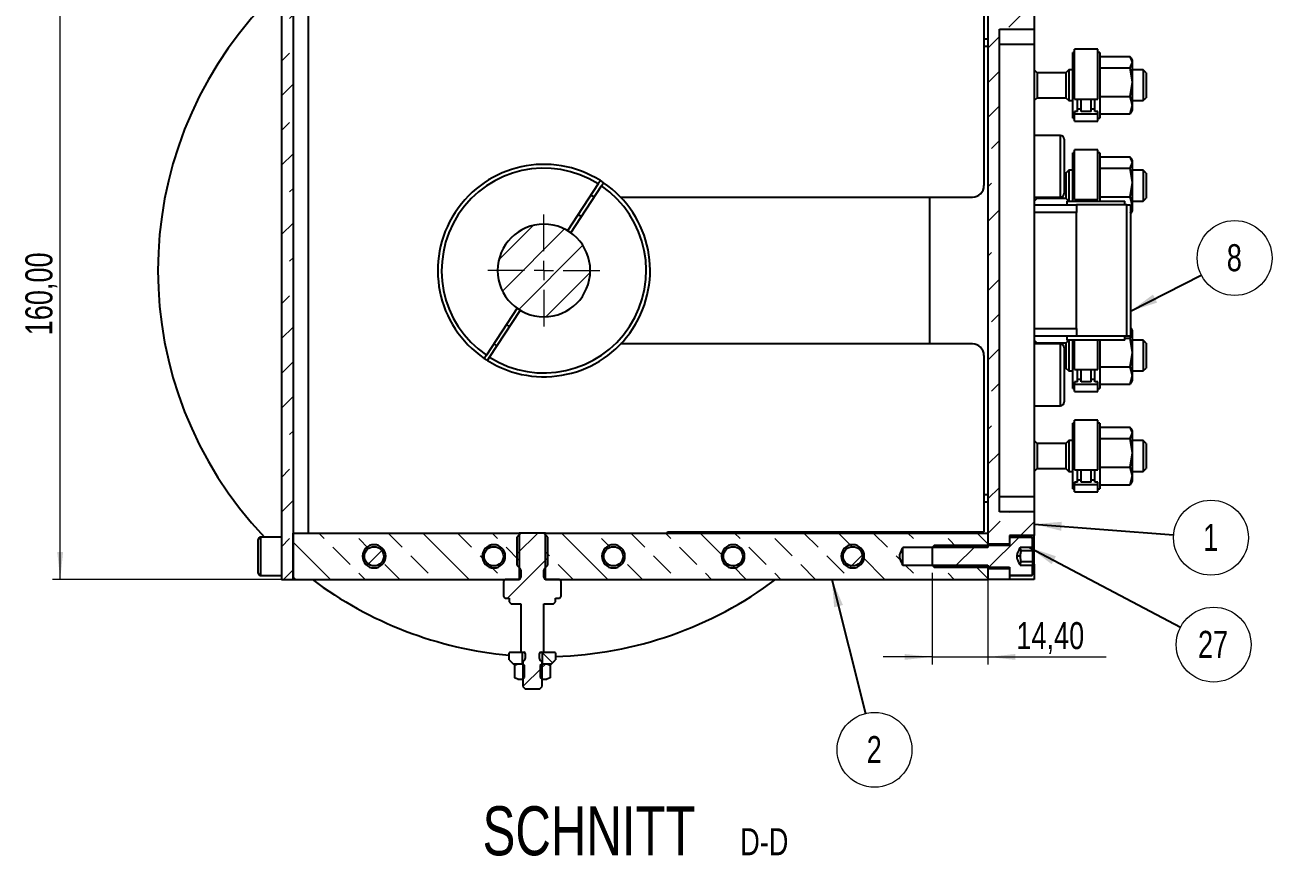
# Model space of a CAD drawing. Header units: millimetres. Extents: x 15 to 1184, y 5 to 836.
# Drawn here: x 282.3 to 443.8, y 324.9 to 432.5 of the extents above; entities that cross this region are included whole.
import ezdxf

# ---------------------------------------------------------------- set-up
doc = ezdxf.new("R2010")
doc.units = ezdxf.units.MM
doc.styles.add('SLDTEXTSTYLE1', font='TXT', dxfattribs={"width": 0.75})
doc.dimstyles.new('SLDDIMSTYLE0', dxfattribs={"dimtxt": 0.18, "dimasz": 3.556, "dimexe": 0, "dimexo": 0.0625, "dimgap": 0, "dimtad": 0, "dimtih": 1, "dimtoh": 1, "dimdec": 0, "dimrnd": 1e-09, "dimzin": 0, "dimdsep": 46, "dimtxsty": 'Standard', "dimsah": 1, "dimcen": 0.09, "dimadec": 0, "dimazin": 0, "dimtfac": 3.556, "dimtdec": 0, "dimtofl": 0, "dimtmove": 0, "dimatfit": 3, "dimfxl": 1, "dimfrac": 2, "dimtolj": 1, "dimtzin": 0, "dimarcsym": 0})
doc.dimstyles.new('SLDDIMSTYLE2', dxfattribs={"dimtxt": 3.5, "dimasz": 3.556, "dimexe": 0, "dimexo": 0.0625, "dimgap": 0.875, "dimtad": 1, "dimlfac": 2, "dimrnd": 1e-09, "dimzin": 12, "dimdsep": 46, "dimtxsty": 'SLDTEXTSTYLE1', "dimsah": 1, "dimcen": 0.09, "dimadec": 0, "dimazin": 3, "dimtfac": 1, "dimtofl": 0, "dimtmove": 0, "dimatfit": 3, "dimfxl": 1, "dimfrac": 2, "dimtolj": 1, "dimtzin": 12, "dimarcsym": 0})
doc.dimstyles.new('SLDDIMSTYLE3', dxfattribs={"dimtxt": 3.5, "dimasz": 3.556, "dimexe": 0, "dimexo": 0.0625, "dimgap": 0.875, "dimtad": 1, "dimlfac": 2, "dimrnd": 1e-09, "dimzin": 12, "dimdsep": 46, "dimtxsty": 'SLDTEXTSTYLE1', "dimsah": 1, "dimcen": 0.09, "dimadec": 0, "dimazin": 3, "dimtfac": 1, "dimtmove": 0, "dimatfit": 0, "dimfxl": 1, "dimfrac": 2, "dimtolj": 1, "dimtzin": 12, "dimarcsym": 0})
pattern_1 = [(45, (0, 0), (-8.98026, 8.98026), []), (45, (4.49, 0), (-8.98026, 8.98026), [3.175, -1.5875]), (45, (8.98, 0), (-8.98026, 8.98026), [3.175, -1.5875]), (45, (13.47, 0), (-8.98026, 8.98026), [3.175, -1.5875])]
pattern_2 = [(135, (0, 0), (-8.98026, -8.98026), []), (135, (-2e-14, 4.49), (-8.98026, -8.98026), [3.175, -1.5875]), (135, (-3e-14, 8.98), (-8.98026, -8.98026), [3.175, -1.5875]), (135, (-5e-14, 13.47), (-8.98026, -8.98026), [3.175, -1.5875])]
pattern_3 = [(135, (0, 0), (-13.4704, -13.4704), []), (135, (-2e-14, 4.49), (-13.4704, -13.4704), []), (135, (-3e-14, 8.98), (-13.4704, -13.4704), []), (135, (-5e-14, 13.47), (-13.4704, -13.4704), [])]

# ---------------------------------------------------------------- blocks, each defined once
blk = doc.blocks.new('_D_9')
at = {"color": 7, "linetype": 'Continuous', "lineweight": 0}
for p, q in [((399.81, 361.54), (399.81, 349.64)), ((407.01, 361.41), (407.01, 349.64)), ((399.81, 350.64), (393.46, 350.64)), ((399.81, 350.64), (407.01, 350.64)), ((407.01, 350.64), (422.35, 350.64))]:
    blk.add_line(p, q, dxfattribs=at)
at = {"color": 7, "linetype": 'Continuous', "lineweight": 18}
for points in [[(399.81, 350.64), (396.26, 351.02), (396.26, 350.26)], [(407.01, 350.64), (410.57, 350.26), (410.57, 351.02)]]:
    blk.add_solid(points, dxfattribs=at)
at = {"color": 7, "linetype": 'Continuous', "lineweight": 18, "insert": (410.72, 355.15), "char_height": 3.5, "attachment_point": 1, "style": 'SLDTEXTSTYLE1'}
blk.add_mtext('14,40', dxfattribs=at)
blk = doc.blocks.new('_D_10')
at = {"color": 7, "linetype": 'Continuous', "lineweight": 0}
for p, q in [((345.31, 440.66), (285.85, 440.66)), ((286.85, 360.66), (286.85, 440.66)), ((345.31, 360.66), (285.85, 360.66))]:
    blk.add_line(p, q, dxfattribs=at)
at = {"color": 7, "linetype": 'Continuous', "lineweight": 18}
for points in [[(286.85, 440.66), (286.47, 437.11), (287.23, 437.11)], [(286.85, 360.66), (287.23, 364.22), (286.47, 364.22)]]:
    blk.add_solid(points, dxfattribs=at)
at = {"color": 7, "linetype": 'Continuous', "lineweight": 18, "insert": (282.34, 392.28), "char_height": 3.5, "attachment_point": 1, "rotation": 90, "style": 'SLDTEXTSTYLE1'}
blk.add_mtext('160,00', dxfattribs=at)
blk = doc.blocks.new('SW_NOTE_0_75')
at = {"color": 0, "linetype": 'Continuous', "lineweight": 0, "attachment_point": 2, "style": 'SLDTEXTSTYLE1'}
for s, insert, char_height in [('SCHNITT', (16.07, 8.19), 6.35), ('D-D', (38.77, 5.35), 3.5)]:
    blk.add_mtext(s, dxfattribs=dict(at, insert=insert, char_height=char_height))
blk = doc.blocks.new('SW_NOTE_0_76')
at = {"color": 0, "linetype": 'Continuous', "lineweight": 0}
blk.add_circle((1.18, -4.7), 4.85, dxfattribs=at)
at = {"color": 0, "linetype": 'Continuous', "lineweight": 0, "insert": (1.14, -2.92), "char_height": 3.5, "attachment_point": 2, "style": 'SLDTEXTSTYLE1'}
blk.add_mtext('2', dxfattribs=at)
blk = doc.blocks.new('SW_NOTE_0_77')
at = {"color": 0, "linetype": 'Continuous', "lineweight": 0}
blk.add_circle((4.29, -2.26), 4.85, dxfattribs=at)
at = {"color": 0, "linetype": 'Continuous', "lineweight": 0, "insert": (4.22, -0.48), "char_height": 3.5, "attachment_point": 2, "style": 'SLDTEXTSTYLE1'}
blk.add_mtext('27', dxfattribs=at)
blk = doc.blocks.new('SW_NOTE_0_78')
at = {"color": 0, "linetype": 'Continuous', "lineweight": 0}
blk.add_circle((4.83, -0.37), 4.85, dxfattribs=at)
at = {"color": 0, "linetype": 'Continuous', "lineweight": 0, "insert": (4.8, 1.41), "char_height": 3.5, "attachment_point": 2, "style": 'SLDTEXTSTYLE1'}
blk.add_mtext('1', dxfattribs=at)
blk = doc.blocks.new('SW_NOTE_0_81')
at = {"color": 0, "linetype": 'Continuous', "lineweight": 0}
blk.add_circle((4.32, 2.2), 4.85, dxfattribs=at)
at = {"color": 0, "linetype": 'Continuous', "lineweight": 0, "insert": (4.28, 3.99), "char_height": 3.5, "attachment_point": 2, "style": 'SLDTEXTSTYLE1'}
blk.add_mtext('8', dxfattribs=at)
blk = doc.blocks.new('SW_CENTERMARKSYMBOL_2')
at = {"color": 0, "linetype": 'Continuous', "lineweight": 18}
for p, q in [((0, 2.5), (0, 7.25)), ((-2.5, 0), (-7.25, 0)), ((0, 0), (-1.25, 0)), ((0, 0), (0, 1.25)), ((0, 0), (0, -1.25)), ((0, 0), (1.25, 0)), ((2.5, 0), (7.25, 0)), ((0, -2.5), (0, -7.25))]:
    blk.add_line(p, q, dxfattribs=at)

msp = doc.modelspace()

# ---------------------------------------------------------------- hatches: boundary and pattern name
at = {"linetype": 'Continuous', "lineweight": 18}
h = msp.add_hatch(dxfattribs=at)
h.set_pattern_fill('DIN 201 Leichtmetall und Aluminiumlegierung', style=0, pattern_type=2)
h.set_pattern_definition(pattern_1)
h.paths.add_polyline_path([(317.015, 360.6649), (317.015, 440.6649), (315.515, 440.6649), (315.515, 360.6649)], flags=0)
h = msp.add_hatch(dxfattribs=at)
h.set_pattern_fill('DIN 201 Leichtmetall und Aluminiumlegierung', style=0, pattern_type=2)
h.set_pattern_definition(pattern_1)
h.paths.add_polyline_path([(413.015, 434.9607), (409.815, 434.9607), (409.815, 436.0925), (407.015, 436.0925), (407.015, 365.2373), (409.815, 365.2373), (409.815, 366.369), (413.015, 366.369), (413.015, 369.4149), (408.515, 369.4149), (408.515, 431.9149), (413.015, 431.9149)], flags=0)
h = msp.add_hatch(dxfattribs=at)
h.set_pattern_fill('ANSI31', style=0)
edge = h.paths.add_edge_path(flags=0)
edge.add_arc((349.515, 400.6649), 6, 270, 450)
edge.add_arc((349.515, 400.6649), 6, 90, 270)
h = msp.add_hatch(dxfattribs=at)
h.set_pattern_fill('DIN 201 Leichtmetall und Aluminiumlegierung', angle=90, style=0, pattern_type=2)
h.set_pattern_definition(pattern_2)
h.paths.add_polyline_path([(346.315, 366.6649), (317.015, 366.6649), (317.015, 360.6649), (346.315, 360.6649)], flags=0)
edge = h.paths.add_edge_path(flags=0)
edge.add_arc((327.515, 363.6649), 1.25, 0, 360)
edge = h.paths.add_edge_path(flags=0)
edge.add_arc((343.015, 363.6649), 1.25, 0, 360)
h = msp.add_hatch(dxfattribs=at)
h.set_pattern_fill('ANSI32', style=0)
edge = h.paths.add_edge_path(flags=0)
edge.add_arc((327.515, 363.6649), 1.5, 180, 360)
edge.add_arc((327.515, 363.6649), 1.5, 0, 180)
h = msp.add_hatch(dxfattribs=at)
h.set_pattern_fill('ANSI32', style=0)
edge = h.paths.add_edge_path(flags=0)
edge.add_arc((343.015, 363.6649), 1.5, 180, 360)
edge.add_arc((343.015, 363.6649), 1.5, 0, 180)
h = msp.add_hatch(dxfattribs=at)
h.set_pattern_fill('DIN 201 Stahl und Stahlguss', style=0, pattern_type=2)
h.set_pattern_definition([(45, (0, 0), (-13.4704, 13.4704), []), (45, (4.49, 0), (-13.4704, 13.4704), []), (45, (8.98, 0), (-13.4704, 13.4704), []), (45, (13.47, 0), (-13.4704, 13.4704), [])])
edge = h.paths.add_edge_path(flags=0)
edge.add_arc((346.215, 360.9649), 0.3, 270, 360, ccw=False)
edge.add_line((346.215, 360.6649), (344.515, 360.6649))
edge.add_line((344.515, 360.6649), (344.265, 360.4149))
edge.add_line((344.265, 360.4149), (344.265, 358.5149))
edge.add_line((344.265, 358.5149), (344.515, 358.2649))
edge.add_line((344.515, 358.2649), (345.015, 358.2649))
edge.add_line((345.015, 358.2649), (345.015, 357.7649))
edge.add_line((345.015, 357.7649), (345.265, 357.5149))
edge.add_line((345.265, 357.5149), (346.515, 357.5149))
edge.add_line((346.515, 357.5149), (346.515, 351.3649))
edge.add_line((346.515, 351.3649), (346.615, 351.2649))
edge.add_line((346.615, 351.2649), (346.89, 351.2649))
edge.add_arc((346.89, 351.0649), 0.2, 0, 90, ccw=False)
edge.add_line((347.09, 351.0649), (347.09, 350.4227))
edge.add_arc((346.89, 350.4227), 0.2, 315, 360, ccw=False)
edge.add_line((347.0314, 350.2813), (346.765, 350.0149))
edge.add_line((346.765, 350.0149), (346.765, 346.8149))
edge.add_line((346.765, 346.8149), (347.065, 346.5149))
edge.add_line((347.065, 346.5149), (348.965, 346.5149))
edge.add_line((348.965, 346.5149), (349.265, 346.8149))
edge.add_line((349.265, 346.8149), (349.265, 350.0149))
edge.add_line((349.265, 350.0149), (348.9986, 350.2813))
edge.add_arc((349.14, 350.4227), 0.2, 180, 225, ccw=False)
edge.add_line((348.94, 350.4227), (348.94, 351.0649))
edge.add_arc((349.14, 351.0649), 0.2, 90, 180, ccw=False)
edge.add_line((349.14, 351.2649), (349.415, 351.2649))
edge.add_line((349.415, 351.2649), (349.515, 351.3649))
edge.add_line((349.515, 351.3649), (349.515, 357.5149))
edge.add_line((349.515, 357.5149), (350.765, 357.5149))
edge.add_line((350.765, 357.5149), (351.015, 357.7649))
edge.add_line((351.015, 357.7649), (351.015, 358.2649))
edge.add_line((351.015, 358.2649), (351.515, 358.2649))
edge.add_line((351.515, 358.2649), (351.765, 358.5149))
edge.add_line((351.765, 358.5149), (351.765, 360.4149))
edge.add_line((351.765, 360.4149), (351.515, 360.6649))
edge.add_line((351.515, 360.6649), (349.815, 360.6649))
edge.add_arc((349.815, 360.9649), 0.3, 180, 270, ccw=False)
edge.add_line((349.515, 360.9649), (349.515, 361.8906))
edge.add_arc((349.815, 361.8906), 0.3, 135, 180, ccw=False)
edge.add_line((349.6028, 362.1027), (350.015, 362.5149))
edge.add_line((350.015, 362.5149), (350.015, 366.1649))
edge.add_line((350.015, 366.1649), (349.515, 366.6649))
edge.add_line((349.515, 366.6649), (346.515, 366.6649))
edge.add_line((346.515, 366.6649), (346.015, 366.1649))
edge.add_line((346.015, 366.1649), (346.015, 362.5149))
edge.add_line((346.015, 362.5149), (346.4271, 362.1027))
edge.add_arc((346.215, 361.8906), 0.3, 0, 45, ccw=False)
edge.add_line((346.515, 361.8906), (346.515, 360.9649))
h = msp.add_hatch(dxfattribs=at)
h.set_pattern_fill('DIN 201 Leichtmetall und Aluminiumlegierung', angle=90, style=0, pattern_type=2)
h.set_pattern_definition(pattern_2)
edge = h.paths.add_edge_path(flags=0)
edge.add_line((396.015, 364.8105), (407.015, 364.8105))
edge.add_line((407.015, 364.8105), (407.015, 366.6649))
edge.add_line((407.015, 366.6649), (349.715, 366.6649))
edge.add_line((349.715, 366.6649), (349.715, 360.6649))
edge.add_line((349.715, 360.6649), (407.015, 360.6649))
edge.add_line((407.015, 360.6649), (407.015, 362.5192))
edge.add_line((407.015, 362.5192), (396.015, 362.5192))
edge.add_spline(control_points=[(396.015, 362.5192), (395.865, 362.7915), (395.7077, 363.0649), (395.6153, 363.3616), (395.579, 363.4779), (395.5579, 363.6022), (395.5664, 363.7237), (395.5748, 363.8436), (395.6093, 363.9616), (395.6521, 364.074), (395.7265, 364.2695), (395.8238, 364.4557), (395.9224, 364.6402), (395.9529, 364.6972), (395.9838, 364.7539), (396.015, 364.8105)], knot_values=[0.00629045, 0.00629045, 0.00629045, 0.00629045, 0.00815775, 0.00815775, 0.00815775, 0.00889104, 0.00889104, 0.00889104, 0.0096099, 0.0096099, 0.0096099, 0.01085545, 0.01085545, 0.01085545, 0.01123992, 0.01123992, 0.01123992, 0.01123992], weights=[1, 1, 1, 1, 1, 1, 1, 1, 1, 1, 1, 1, 1, 1, 1, 1], degree=3, periodic=0)
edge = h.paths.add_edge_path(flags=0)
edge.add_arc((358.515, 363.6649), 1.25, 0, 360)
edge = h.paths.add_edge_path(flags=0)
edge.add_arc((374.015, 363.6649), 1.25, 0, 360)
edge = h.paths.add_edge_path(flags=0)
edge.add_arc((389.515, 363.6649), 1.25, 0, 360)
h = msp.add_hatch(dxfattribs=at)
h.set_pattern_fill('ANSI32', style=0)
edge = h.paths.add_edge_path(flags=0)
edge.add_arc((358.515, 363.6649), 1.5, 180, 360)
edge.add_arc((358.515, 363.6649), 1.5, 0, 180)
h = msp.add_hatch(dxfattribs=at)
h.set_pattern_fill('ANSI32', style=0)
edge = h.paths.add_edge_path(flags=0)
edge.add_arc((374.015, 363.6649), 1.5, 180, 360)
edge.add_arc((374.015, 363.6649), 1.5, 0, 180)
h = msp.add_hatch(dxfattribs=at)
h.set_pattern_fill('ANSI32', style=0)
edge = h.paths.add_edge_path(flags=0)
edge.add_arc((389.515, 363.6649), 1.5, 180, 360)
edge.add_arc((389.515, 363.6649), 1.5, 0, 180)
h = msp.add_hatch(dxfattribs=at)
h.set_pattern_fill('ANSI32', style=0)
edge = h.paths.add_edge_path(flags=0)
edge.add_spline(control_points=[(412.815, 365.8586), (412.815, 365.8614), (412.8149, 365.8641), (412.8148, 365.8669), (412.8139, 365.8963), (412.8079, 365.926), (412.7972, 365.9535), (412.7866, 365.9807), (412.7711, 366.0065), (412.7519, 366.0286), (412.733, 366.0503), (412.7101, 366.069), (412.6851, 366.083), (412.6606, 366.0967), (412.6334, 366.1063), (412.6057, 366.111), (412.5922, 366.1132), (412.5786, 366.1144), (412.565, 366.1144)], knot_values=[0.00066257, 0.00066257, 0.00066257, 0.00066257, 0.00067897, 0.00067897, 0.00067897, 0.00085573, 0.00085573, 0.00085573, 0.00103135, 0.00103135, 0.00103135, 0.00120366, 0.00120366, 0.00120366, 0.00137213, 0.00137213, 0.00137213, 0.00145349, 0.00145349, 0.00145349, 0.00145349], weights=[1, 1, 1, 1, 1, 1, 1, 1, 1, 1, 1, 1, 1, 1, 1, 1, 1, 1, 1], degree=3, periodic=0)
edge.add_line((412.565, 366.1144), (409.815, 366.1144))
edge.add_line((409.815, 366.1144), (409.815, 365.0791))
edge.add_line((409.815, 365.0791), (400.0856, 365.0791))
edge.add_spline(control_points=[(400.0856, 365.0791), (399.9947, 364.9827), (399.9043, 364.8858), (399.815, 364.788)], knot_values=[0.00000102, 0.00000102, 0.00000102, 0.00000102, 0.0007959, 0.0007959, 0.0007959, 0.0007959], weights=[1, 1, 1, 1], degree=3, periodic=0)
edge.add_line((399.815, 364.788), (399.815, 362.5418))
edge.add_spline(control_points=[(399.815, 362.5418), (399.9043, 362.444), (399.9947, 362.3471), (400.0856, 362.2507)], knot_values=[0.002731, 0.002731, 0.002731, 0.002731, 0.00352788, 0.00352788, 0.00352788, 0.00352788], weights=[1, 1, 1, 1], degree=3, periodic=0)
edge.add_line((400.0856, 362.2507), (409.815, 362.2507))
edge.add_line((409.815, 362.2507), (409.815, 361.2154))
edge.add_line((409.815, 361.2154), (412.565, 361.2154))
edge.add_spline(control_points=[(412.565, 361.2154), (412.5712, 361.2154), (412.5775, 361.2156), (412.5838, 361.2161), (412.6003, 361.2174), (412.6167, 361.2203), (412.6326, 361.2249), (412.6594, 361.2326), (412.6852, 361.2451), (412.7079, 361.2612), (412.7306, 361.2774), (412.7508, 361.2976), (412.7669, 361.3203), (412.7833, 361.3432), (412.796, 361.3693), (412.8041, 361.3963), (412.8113, 361.4205), (412.815, 361.4459), (412.815, 361.4711)], knot_values=[0.0030312, 0.0030312, 0.0030312, 0.0030312, 0.00306854, 0.00306854, 0.00306854, 0.00316689, 0.00316689, 0.00316689, 0.00333399, 0.00333399, 0.00333399, 0.00350094, 0.00350094, 0.00350094, 0.00367017, 0.00367017, 0.00367017, 0.00382129, 0.00382129, 0.00382129, 0.00382129], weights=[1, 1, 1, 1, 1, 1, 1, 1, 1, 1, 1, 1, 1, 1, 1, 1, 1, 1, 1], degree=3, periodic=0)
edge.add_line((412.815, 361.4711), (412.815, 362.5102))
edge.add_line((412.815, 362.5102), (411.2081, 362.5102))
edge.add_spline(control_points=[(411.2081, 362.5102), (411.0749, 362.7617), (410.939, 363.0143), (410.8449, 363.2829), (410.8071, 363.3907), (410.7778, 363.5036), (410.7716, 363.6176), (410.7707, 363.6334), (410.7703, 363.6491), (410.7703, 363.6649)], knot_values=[0.00448012, 0.00448012, 0.00448012, 0.00448012, 0.00618849, 0.00618849, 0.00618849, 0.00687351, 0.00687351, 0.00687351, 0.00696718, 0.00696718, 0.00696718, 0.00696718], weights=[1, 1, 1, 1, 1, 1, 1, 1, 1, 1], degree=3, periodic=0)
edge.add_spline(control_points=[(410.7703, 363.6649), (410.7703, 363.7449), (410.7821, 363.8253), (410.8014, 363.9029), (410.8399, 364.0581), (410.9043, 364.2062), (410.9718, 364.3511), (411.0458, 364.5096), (411.1262, 364.665), (411.2081, 364.8196)], knot_values=[0.00365505, 0.00365505, 0.00365505, 0.00365505, 0.00413705, 0.00413705, 0.00413705, 0.00509456, 0.00509456, 0.00509456, 0.00614058, 0.00614058, 0.00614058, 0.00614058], weights=[1, 1, 1, 1, 1, 1, 1, 1, 1, 1], degree=3, periodic=0)
edge.add_line((411.2081, 364.8196), (412.815, 364.8196))
edge.add_line((412.815, 364.8196), (412.815, 365.8586))
h = msp.add_hatch(dxfattribs=at)
h.set_pattern_fill('DIN 201 Leichtmetall und Aluminiumlegierung', style=0, pattern_type=2)
h.set_pattern_definition(pattern_1)
h.paths.add_polyline_path([(407.015, 360.6649), (409.815, 360.6649), (409.815, 362.0925), (407.015, 362.0925)], flags=0)
h = msp.add_hatch(dxfattribs=at)
h.set_pattern_fill('DIN 201 Stahl und Stahlguss', angle=90, style=0, pattern_type=2)
h.set_pattern_definition(pattern_3)
h.paths.add_polyline_path([(345.015, 350.2649), (345.515, 349.7649), (346.74, 349.7649), (346.74, 351.2649), (345.115, 351.2649), (345.015, 351.1649)], flags=0)
h = msp.add_hatch(dxfattribs=at)
h.set_pattern_fill('DIN 201 Stahl und Stahlguss', angle=90, style=0, pattern_type=2)
h.set_pattern_definition(pattern_3)
h.paths.add_polyline_path([(349.29, 351.2649), (349.29, 349.7649), (350.515, 349.7649), (351.015, 350.2649), (351.015, 351.1649), (350.915, 351.2649)], flags=0)
h = msp.add_hatch(dxfattribs=at)
h.set_pattern_fill('ANSI31', style=0)
h.paths.add_polyline_path([(345.7056, 347.9467), (346.1556, 347.7649), (346.765, 347.7649), (346.9815, 347.9814), (346.9815, 349.5484), (346.765, 349.7649), (346.1556, 349.7649), (345.7056, 349.5831)], flags=0)
h = msp.add_hatch(dxfattribs=at)
h.set_pattern_fill('ANSI31', style=0)
h.paths.add_polyline_path([(349.0485, 347.9814), (349.265, 347.7649), (349.8744, 347.7649), (350.3244, 347.9467), (350.3244, 349.5831), (349.8744, 349.7649), (349.265, 349.7649), (349.0485, 349.5484)], flags=0)

# ---------------------------------------------------------------- linework, layer by layer
at = {"color": 7, "linetype": 'Continuous', "lineweight": 25}
for p, q in [((315.515, 440.6649), (315.515, 360.6649)), ((317.015, 440.6649), (317.015, 360.6649)), ((407.015, 436.0925), (407.015, 365.2373)), ((413.015, 434.9607), (413.015, 431.9149)), ((406.515, 434.5149), (406.515, 411.6649)), ((408.515, 431.9149), (413.015, 431.9149)), ((408.515, 369.4149), (408.515, 431.9149)), ((413.015, 431.9149), (413.015, 429.9149)), ((406.515, 430.6649), (407.015, 430.6649)), ((413.015, 429.9149), (408.515, 429.9149)), ((413.015, 429.9149), (413.015, 371.4149)), ((418.265, 428.9149), (418.015, 428.9149)), ((418.015, 420.4149), (418.015, 428.9149)), ((421.265, 429.3149), (418.265, 429.3149)), ((418.265, 422.8557), (418.265, 429.3149)), ((421.265, 422.8557), (421.265, 429.3149)), ((421.5145, 428.9149), (421.265, 428.9149)), ((421.5145, 428.9149), (421.5145, 427.2287)), ((421.5145, 428.3888), (425.4747, 428.3888)), ((425.765, 427.6588), (425.4747, 428.3888)), ((425.765, 427.9149), (425.5909, 428.2164)), ((413.3985, 426.2814), (413.015, 426.6649)), ((417.515, 426.6649), (417.1315, 426.2814)), ((418.015, 426.6649), (417.515, 426.6649)), ((417.515, 426.6649), (417.515, 426.5123)), ((417.515, 426.5123), (417.515, 422.6649)), ((421.5145, 427.2287), (421.5145, 420.4149)), ((421.5145, 426.9288), (425.4747, 426.9288)), ((425.4747, 426.9288), (425.765, 427.6588)), ((425.765, 425.0668), (425.4747, 426.9288)), ((425.765, 427.6588), (425.765, 427.9149)), ((425.765, 425.0668), (425.765, 427.6588)), ((427.1315, 426.6649), (425.765, 426.6649)), ((427.515, 426.2814), (427.1315, 426.6649)), ((427.1315, 426.6649), (427.1315, 426.5123)), ((427.1315, 426.5123), (427.1315, 422.6649)), ((417.1315, 426.2814), (413.3985, 426.2814)), ((413.3985, 426.2814), (413.3985, 426.1581)), ((413.3985, 426.1581), (413.3985, 423.0484)), ((417.1315, 426.2814), (417.1315, 426.1581)), ((417.1315, 426.1581), (417.1315, 423.0484)), ((425.4747, 423.2048), (425.765, 425.0668)), ((425.765, 422.0728), (425.765, 425.0668)), ((427.515, 426.2814), (427.515, 426.1581)), ((427.515, 426.1581), (427.515, 423.0484)), ((413.015, 422.6649), (413.3985, 423.0484)), ((413.3985, 423.0484), (417.1315, 423.0484)), ((417.1315, 423.0484), (417.515, 422.6649)), ((417.515, 422.6649), (418.015, 422.6649)), ((418.265, 422.8557), (421.265, 422.8557)), ((418.6516, 421.2753), (418.6516, 422.8557)), ((419.1288, 421.2753), (419.1288, 422.8557)), ((420.4014, 421.2753), (420.4014, 422.8557)), ((420.8787, 421.2753), (420.8787, 422.8557)), ((421.5145, 423.2048), (425.4747, 423.2048)), ((425.765, 422.0728), (425.4747, 423.2048)), ((425.4747, 420.9409), (425.765, 422.0728)), ((425.765, 422.6649), (427.1315, 422.6649)), ((425.765, 421.4149), (425.765, 422.0728)), ((427.1315, 422.6649), (427.515, 423.0484)), ((418.015, 420.4149), (418.265, 420.4149)), ((418.6516, 421.2753), (418.265, 421.2753)), ((418.265, 421.2753), (418.265, 420.9563)), ((418.265, 420.0149), (418.265, 420.9563)), ((418.265, 420.9563), (421.265, 420.9563)), ((419.1288, 421.5465), (418.6516, 421.5465)), ((420.4014, 421.2753), (419.1288, 421.2753)), ((420.8787, 421.5465), (420.4014, 421.5465)), ((421.265, 421.2753), (420.8787, 421.2753)), ((421.265, 420.9563), (421.265, 421.2753)), ((421.265, 420.0149), (421.265, 420.9563)), ((421.265, 420.4149), (421.5145, 420.4149)), ((421.5145, 420.9409), (425.4747, 420.9409)), ((425.5521, 421.1357), (425.4747, 420.9409)), ((425.5909, 421.1133), (425.765, 421.4149)), ((418.265, 420.0149), (421.265, 420.0149)), ((416.415, 418.1649), (413.015, 418.1649)), ((416.915, 417.6649), (416.915, 410.6649)), ((418.265, 415.9149), (418.015, 415.9149)), ((418.015, 409.6649), (418.015, 415.9149)), ((421.265, 416.3149), (418.265, 416.3149)), ((418.265, 409.8557), (418.265, 416.3149)), ((421.265, 409.8557), (421.265, 416.3149)), ((421.5145, 415.9149), (421.265, 415.9149)), ((421.5145, 415.9149), (421.5145, 414.2287)), ((421.5145, 415.3888), (425.4747, 415.3888)), ((425.765, 414.6588), (425.4747, 415.3888)), ((425.765, 414.9149), (425.5909, 415.2164)), ((417.515, 413.6649), (417.1315, 413.2814)), ((418.015, 413.6649), (417.515, 413.6649)), ((417.515, 413.6649), (417.515, 413.5123)), ((421.5145, 414.2287), (421.5145, 409.6649)), ((421.5145, 413.9288), (425.4747, 413.9288)), ((425.4747, 413.9288), (425.765, 414.6588)), ((425.765, 412.0668), (425.4747, 413.9288)), ((425.765, 414.6588), (425.765, 414.9149)), ((425.765, 412.0668), (425.765, 414.6588)), ((427.1315, 413.6649), (425.765, 413.6649)), ((427.515, 413.2814), (427.1315, 413.6649)), ((427.1315, 413.6649), (427.1315, 413.5123)), ((356.8249, 412.3108), (356.5514, 411.8921)), ((356.97, 411.6187), (357.2435, 412.0373)), ((417.1315, 413.2814), (416.915, 413.2814)), ((417.1315, 413.2814), (417.1315, 413.1581)), ((417.1315, 413.1581), (417.1315, 410.0484)), ((417.515, 413.5123), (417.515, 409.6649)), ((425.4747, 410.2048), (425.765, 412.0668)), ((425.765, 409.0728), (425.765, 412.0668)), ((427.1315, 413.5123), (427.1315, 409.6649)), ((427.515, 413.2814), (427.515, 413.1581)), ((427.515, 413.1581), (427.515, 410.0484)), ((356.5514, 411.8921), (352.5845, 405.8203)), ((353.0031, 405.5468), (356.97, 411.6187)), ((356.0141, 410.1556), (355.5955, 410.4291)), ((359.4554, 410.1649), (405.015, 410.1649)), ((399.515, 391.1649), (399.515, 410.1649)), ((413.015, 410.1649), (416.415, 410.1649)), ((413.015, 409.6649), (413.3985, 410.0484)), ((413.015, 409.1649), (418.515, 409.1649)), ((413.3985, 410.1649), (413.3985, 410.0484)), ((413.3985, 410.0484), (417.1315, 410.0484)), ((417.1315, 410.0484), (417.515, 409.6649)), ((417.265, 409.6649), (417.265, 409.1649)), ((417.265, 409.6649), (424.765, 409.6649)), ((418.265, 409.8557), (421.265, 409.8557)), ((418.515, 409.1649), (418.515, 408.1649)), ((425.015, 409.1649), (418.515, 409.1649)), ((418.6516, 409.6649), (418.6516, 409.8557)), ((419.1288, 409.6649), (419.1288, 409.8557)), ((420.4014, 409.6649), (420.4014, 409.8557)), ((420.8787, 409.6649), (420.8787, 409.8557)), ((421.5145, 410.2048), (425.4747, 410.2048)), ((424.765, 409.1649), (424.765, 409.6649)), ((425.015, 392.1649), (425.015, 409.1649)), ((425.015, 409.1649), (425.515, 409.1649)), ((425.765, 409.0728), (425.4747, 410.2048)), ((425.515, 409.1649), (425.515, 392.1649)), ((425.515, 408.098), (425.765, 409.0728)), ((425.765, 409.6649), (427.1315, 409.6649)), ((425.765, 408.4149), (425.765, 409.0728)), ((427.1315, 409.6649), (427.515, 410.0484)), ((353.9547, 407.9175), (354.3733, 407.6441)), ((418.515, 408.1649), (413.015, 408.1649)), ((418.515, 393.1649), (418.515, 408.1649)), ((425.5909, 408.1133), (425.765, 408.4149)), ((346.0269, 395.783), (342.06, 389.7111)), ((342.4785, 389.4376), (346.4454, 395.5095)), ((345.0752, 393.4122), (344.6567, 393.6857)), ((413.015, 393.1649), (418.515, 393.1649)), ((418.515, 393.1649), (418.515, 392.1649)), ((425.4747, 391.9288), (425.765, 392.6588)), ((425.765, 392.6588), (425.5521, 393.1941)), ((425.765, 392.9149), (425.5909, 393.2164)), ((425.765, 392.6588), (425.765, 392.9149)), ((425.765, 390.0668), (425.765, 392.6588)), ((343.0158, 391.1742), (343.4344, 390.9007)), ((405.015, 391.1649), (359.4554, 391.1649)), ((418.515, 392.1649), (413.015, 392.1649)), ((413.3985, 391.2814), (413.015, 391.6649)), ((416.415, 391.1649), (413.015, 391.1649)), ((417.1315, 391.2814), (413.3985, 391.2814)), ((413.3985, 391.2814), (413.3985, 391.1581)), ((417.515, 391.6649), (417.1315, 391.2814)), ((417.1315, 391.2814), (417.1315, 391.1581)), ((417.1315, 391.1581), (417.1315, 388.0484)), ((417.265, 392.1649), (417.265, 391.6649)), ((424.765, 391.6649), (417.265, 391.6649)), ((417.515, 391.6649), (417.515, 391.5123)), ((417.515, 391.5123), (417.515, 387.6649)), ((418.015, 385.4149), (418.015, 391.6649)), ((418.265, 387.8557), (418.265, 391.6649)), ((425.015, 392.1649), (418.515, 392.1649)), ((421.265, 387.8557), (421.265, 391.6649)), ((421.5145, 391.6649), (421.5145, 385.4149)), ((424.765, 391.6649), (424.765, 392.1649)), ((424.765, 391.9288), (425.4747, 391.9288)), ((425.515, 392.1649), (425.015, 392.1649)), ((425.765, 390.0668), (425.4747, 391.9288)), ((427.1315, 391.6649), (425.765, 391.6649)), ((427.515, 391.2814), (427.1315, 391.6649)), ((427.1315, 391.6649), (427.1315, 391.5123)), ((427.1315, 391.5123), (427.1315, 387.6649)), ((427.515, 391.2814), (427.515, 391.1581)), ((427.515, 391.1581), (427.515, 388.0484)), ((342.06, 389.7111), (341.7864, 389.2924)), ((342.205, 389.019), (342.4785, 389.4376)), ((406.515, 389.6649), (406.515, 366.8149)), ((416.915, 390.6649), (416.915, 383.6649)), ((425.4747, 388.2048), (425.765, 390.0668)), ((425.765, 387.0728), (425.765, 390.0668)), ((416.915, 388.0484), (417.1315, 388.0484)), ((417.1315, 388.0484), (417.515, 387.6649)), ((418.265, 387.8557), (421.265, 387.8557)), ((418.6516, 386.2753), (418.6516, 387.8557)), ((419.1288, 386.2753), (419.1288, 387.8557)), ((420.4014, 386.2753), (420.4014, 387.8557)), ((420.8787, 386.2753), (420.8787, 387.8557)), ((421.5145, 388.2048), (425.4747, 388.2048)), ((425.765, 387.0728), (425.4747, 388.2048)), ((427.1315, 387.6649), (427.515, 388.0484)), ((417.515, 387.6649), (418.015, 387.6649)), ((418.6516, 386.2753), (418.265, 386.2753)), ((418.265, 386.2753), (418.265, 385.9563)), ((419.1288, 386.5465), (418.6516, 386.5465)), ((420.4014, 386.2753), (419.1288, 386.2753)), ((420.8787, 386.5465), (420.4014, 386.5465)), ((421.265, 386.2753), (420.8787, 386.2753)), ((421.265, 385.9563), (421.265, 386.2753)), ((425.4747, 385.9409), (425.765, 387.0728)), ((425.5521, 386.1357), (425.4747, 385.9409)), ((425.5909, 386.1133), (425.765, 386.4149)), ((425.765, 387.6649), (427.1315, 387.6649)), ((425.765, 386.4149), (425.765, 387.0728)), ((418.015, 385.4149), (418.265, 385.4149)), ((418.265, 385.9563), (421.265, 385.9563)), ((418.265, 385.0149), (418.265, 385.9563)), ((418.265, 385.0149), (421.265, 385.0149)), ((421.265, 385.0149), (421.265, 385.9563)), ((421.265, 385.4149), (421.5145, 385.4149)), ((421.5145, 385.9409), (425.4747, 385.9409)), ((413.015, 383.1649), (416.415, 383.1649)), ((421.265, 381.3149), (418.265, 381.3149)), ((418.265, 374.8557), (418.265, 381.3149)), ((421.265, 374.8557), (421.265, 381.3149)), ((418.265, 380.9149), (418.015, 380.9149)), ((418.015, 372.4149), (418.015, 380.9149)), ((421.5145, 380.9149), (421.265, 380.9149)), ((421.5145, 380.9149), (421.5145, 379.2287)), ((421.5145, 380.3888), (425.4747, 380.3888)), ((425.765, 379.6588), (425.4747, 380.3888)), ((425.4747, 378.9288), (425.765, 379.6588)), ((425.765, 379.9149), (425.5909, 380.2164)), ((425.765, 379.6588), (425.765, 379.9149)), ((425.765, 377.0668), (425.765, 379.6588)), ((413.3985, 378.2814), (413.015, 378.6649)), ((417.1315, 378.2814), (413.3985, 378.2814)), ((413.3985, 378.2814), (413.3985, 378.1581)), ((413.3985, 378.1581), (413.3985, 375.0484)), ((417.515, 378.6649), (417.1315, 378.2814)), ((417.1315, 378.2814), (417.1315, 378.1581)), ((417.1315, 378.1581), (417.1315, 375.0484)), ((418.015, 378.6649), (417.515, 378.6649)), ((417.515, 378.6649), (417.515, 378.5123)), ((417.515, 378.5123), (417.515, 374.6649)), ((421.5145, 379.2287), (421.5145, 372.4149)), ((421.5145, 378.9288), (425.4747, 378.9288)), ((425.765, 377.0668), (425.4747, 378.9288)), ((427.1315, 378.6649), (425.765, 378.6649)), ((427.515, 378.2814), (427.1315, 378.6649)), ((427.1315, 378.6649), (427.1315, 378.5123)), ((427.1315, 378.5123), (427.1315, 374.6649)), ((427.515, 378.2814), (427.515, 378.1581)), ((427.515, 378.1581), (427.515, 375.0484)), ((425.4747, 375.2048), (425.765, 377.0668)), ((425.765, 374.0728), (425.765, 377.0668)), ((413.015, 374.6649), (413.3985, 375.0484)), ((413.3985, 375.0484), (417.1315, 375.0484)), ((417.1315, 375.0484), (417.515, 374.6649)), ((418.265, 374.8557), (421.265, 374.8557)), ((418.6516, 373.2753), (418.6516, 374.8557)), ((419.1288, 373.2753), (419.1288, 374.8557)), ((420.4014, 373.2753), (420.4014, 374.8557)), ((420.8787, 373.2753), (420.8787, 374.8557)), ((421.5145, 375.2048), (425.4747, 375.2048)), ((425.765, 374.0728), (425.4747, 375.2048)), ((427.1315, 374.6649), (427.515, 375.0484)), ((417.515, 374.6649), (418.015, 374.6649)), ((418.6516, 373.2753), (418.265, 373.2753)), ((418.265, 373.2753), (418.265, 372.9563)), ((419.1288, 373.5465), (418.6516, 373.5465)), ((420.4014, 373.2753), (419.1288, 373.2753)), ((420.8787, 373.5465), (420.4014, 373.5465)), ((421.265, 373.2753), (420.8787, 373.2753)), ((421.265, 372.9563), (421.265, 373.2753)), ((425.4747, 372.9409), (425.765, 374.0728)), ((425.5909, 373.1133), (425.765, 373.4149)), ((425.765, 374.6649), (427.1315, 374.6649)), ((425.765, 373.4149), (425.765, 374.0728)), ((418.015, 372.4149), (418.265, 372.4149)), ((418.265, 372.9563), (421.265, 372.9563)), ((418.265, 372.0149), (418.265, 372.9563)), ((418.265, 372.0149), (421.265, 372.0149)), ((421.265, 372.0149), (421.265, 372.9563)), ((421.265, 372.4149), (421.5145, 372.4149)), ((421.5145, 372.9409), (425.4747, 372.9409)), ((425.5521, 373.1357), (425.4747, 372.9409)), ((407.015, 370.6649), (406.515, 370.6649)), ((408.515, 371.4149), (413.015, 371.4149)), ((413.015, 371.4149), (413.015, 369.4149)), ((413.015, 369.4149), (408.515, 369.4149)), ((413.015, 369.4149), (413.015, 366.369)), ((365.515, 366.8149), (406.515, 366.8149)), ((365.515, 366.6649), (365.515, 366.8149)), ((386.3141, 366.8149), (386.1756, 366.6649)), ((312.515, 361.4649), (312.515, 365.8649)), ((312.815, 366.1649), (312.815, 361.1649)), ((315.515, 366.1649), (312.815, 366.1649)), ((317.015, 360.6649), (317.015, 366.6649)), ((317.015, 366.6649), (346.315, 366.6649)), ((346.515, 366.6649), (346.015, 366.1649)), ((346.015, 366.1649), (346.015, 362.5149)), ((346.315, 366.6649), (346.315, 360.6649)), ((346.515, 366.6649), (346.315, 366.6649)), ((349.515, 366.6649), (346.515, 366.6649)), ((350.015, 366.1649), (349.515, 366.6649)), ((349.715, 366.6649), (349.515, 366.6649)), ((349.715, 360.6649), (349.715, 366.6649)), ((349.715, 366.6649), (407.015, 366.6649)), ((350.015, 362.5149), (350.015, 366.1649)), ((407.015, 366.6649), (407.015, 364.8105)), ((409.815, 365.2373), (407.015, 365.2373)), ((409.815, 365.1649), (407.015, 365.1649)), ((413.015, 366.369), (409.815, 366.369)), ((409.815, 366.369), (409.815, 365.2373)), ((412.565, 366.1649), (409.815, 366.1649)), ((409.815, 366.1144), (409.815, 365.0791)), ((412.565, 366.1144), (409.815, 366.1144)), ((412.565, 366.1144), (412.565, 366.1649)), ((412.815, 365.8586), (412.815, 365.9149)), ((412.815, 364.8196), (412.815, 365.8586)), ((413.015, 363.6649), (413.015, 366.369)), ((407.015, 364.8105), (396.015, 364.8105)), ((396.015, 362.5192), (396.015, 364.8105)), ((400.0856, 365.0791), (399.815, 364.788)), ((399.815, 364.788), (399.815, 364.8105)), ((399.815, 364.788), (399.815, 362.5418)), ((409.815, 365.0791), (400.0856, 365.0791)), ((412.815, 364.8196), (411.2081, 364.8196)), ((412.815, 364.3866), (411.315, 364.3866)), ((412.815, 364.8196), (412.815, 364.3866)), ((412.815, 364.3866), (412.815, 362.9432)), ((413.015, 362.6649), (413.015, 363.6649)), ((346.015, 362.5149), (346.4271, 362.1027)), ((346.515, 361.8906), (346.515, 360.9649)), ((349.515, 360.9649), (349.515, 361.8906)), ((349.6028, 362.1027), (350.015, 362.5149)), ((396.015, 362.5192), (407.015, 362.5192)), ((399.815, 362.5418), (400.0856, 362.2507)), ((399.815, 362.5192), (399.815, 362.5418)), ((400.0856, 362.2507), (409.815, 362.2507)), ((407.015, 362.5192), (407.015, 360.6649)), ((407.015, 362.1649), (409.815, 362.1649)), ((407.015, 362.0925), (409.815, 362.0925)), ((407.015, 362.0925), (407.015, 360.6649)), ((409.815, 362.2507), (409.815, 361.2154)), ((409.815, 362.0925), (409.815, 360.6649)), ((411.2081, 362.5102), (412.815, 362.5102)), ((412.815, 362.9432), (411.315, 362.9432)), ((412.815, 362.9432), (412.815, 362.5102)), ((412.815, 361.4711), (412.815, 362.5102)), ((413.015, 362.6649), (413.015, 360.6649)), ((312.815, 361.1649), (315.515, 361.1649)), ((315.515, 360.6649), (317.015, 360.6649)), ((317.015, 360.6649), (346.315, 360.6649)), ((344.515, 360.6649), (344.265, 360.4149)), ((344.265, 360.4149), (344.265, 358.5149)), ((346.215, 360.6649), (344.515, 360.6649)), ((349.715, 360.6649), (407.015, 360.6649)), ((351.515, 360.6649), (349.815, 360.6649)), ((351.765, 360.4149), (351.515, 360.6649)), ((351.765, 358.5149), (351.765, 360.4149)), ((409.815, 360.6649), (407.015, 360.6649)), ((409.815, 361.2154), (412.565, 361.2154)), ((409.815, 361.1649), (412.565, 361.1649)), ((413.015, 360.6649), (409.815, 360.6649)), ((412.565, 361.1649), (412.565, 361.2154)), ((412.815, 361.4149), (412.815, 361.4711)), ((344.265, 358.5149), (344.515, 358.2649)), ((344.515, 358.2649), (345.015, 358.2649)), ((345.015, 358.2649), (345.015, 357.7649)), ((345.015, 357.7649), (345.265, 357.5149)), ((345.265, 357.5149), (346.515, 357.5149)), ((346.515, 357.5149), (346.515, 351.3649)), ((349.515, 357.5149), (350.765, 357.5149)), ((349.515, 351.3649), (349.515, 357.5149)), ((350.765, 357.5149), (351.015, 357.7649)), ((351.015, 358.2649), (351.515, 358.2649)), ((351.015, 357.7649), (351.015, 358.2649)), ((351.515, 358.2649), (351.765, 358.5149)), ((345.115, 351.2649), (345.015, 351.1649)), ((345.015, 350.2649), (345.015, 351.1649)), ((345.115, 351.2649), (346.74, 351.2649)), ((346.515, 351.3649), (346.615, 351.2649)), ((346.615, 351.2649), (346.89, 351.2649)), ((346.74, 349.7649), (346.74, 351.2649)), ((347.09, 351.0649), (347.09, 350.4227)), ((348.94, 350.4227), (348.94, 351.0649)), ((349.14, 351.2649), (349.415, 351.2649)), ((349.29, 351.2649), (350.915, 351.2649)), ((349.29, 351.2649), (349.29, 349.7649)), ((349.415, 351.2649), (349.515, 351.3649)), ((351.015, 351.1649), (350.915, 351.2649)), ((351.015, 351.1649), (351.015, 350.2649)), ((345.015, 350.2649), (345.515, 349.7649)), ((345.515, 349.7649), (346.74, 349.7649)), ((345.7056, 349.5831), (346.1556, 349.7649)), ((345.7056, 349.5831), (345.7056, 347.9467)), ((346.1556, 349.7649), (346.765, 349.7649)), ((347.0314, 350.2813), (346.765, 350.0149)), ((346.765, 350.0149), (346.765, 346.8149)), ((346.765, 349.7649), (346.9815, 349.5484)), ((346.9815, 347.9814), (346.9815, 349.5484)), ((349.265, 350.0149), (348.9986, 350.2813)), ((349.0485, 349.5484), (349.265, 349.7649)), ((349.0485, 349.5484), (349.0485, 347.9814)), ((349.265, 346.8149), (349.265, 350.0149)), ((349.265, 349.7649), (349.8744, 349.7649)), ((349.29, 349.7649), (350.515, 349.7649)), ((349.8744, 349.7649), (350.3244, 349.5831)), ((350.3244, 349.5831), (350.3244, 347.9467)), ((350.515, 349.7649), (351.015, 350.2649)), ((346.1556, 347.7649), (345.7056, 347.9467)), ((346.1556, 347.7649), (346.765, 347.7649)), ((346.765, 347.7649), (346.9815, 347.9814)), ((349.0485, 347.9814), (349.265, 347.7649)), ((349.265, 347.7649), (349.8744, 347.7649)), ((350.3244, 347.9467), (349.8744, 347.7649)), ((346.765, 346.8149), (347.065, 346.5149)), ((347.065, 346.5149), (348.965, 346.5149)), ((348.965, 346.5149), (349.265, 346.8149))]:
    msp.add_line(p, q, dxfattribs=at)
at = {"color": 8, "linetype": 'Continuous', "lineweight": 25}
for p, q in [((319.015, 366.6649), (319.015, 434.6649)), ((407.015, 429.6649), (406.515, 429.6649)), ((416.415, 410.1649), (416.415, 418.1649)), ((416.415, 383.1649), (416.415, 391.1649)), ((406.515, 371.6649), (407.015, 371.6649)), ((411.2033, 363.6649), (410.7703, 363.6649)), ((412.815, 363.6649), (413.015, 363.6649)), ((412.815, 362.6649), (413.015, 362.6649))]:
    msp.add_line(p, q, dxfattribs=at)
at = {"color": 7, "linetype": 'Continuous', "lineweight": 25}
for centre in [(327.515, 363.6649), (343.015, 363.6649), (358.515, 363.6649), (374.015, 363.6649), (389.515, 363.6649)]:
    msp.add_circle(centre, 1.25, dxfattribs=at)
for centre, radius, start, end in [((349.515, 400.6649), 50, 136.369891, 223.630109), ((416.415, 417.6649), 0.5, 0, 90), ((349.515, 400.6649), 13.75, 57.884179, 235.800582), ((349.515, 400.6649), 13.25, 57.923497, 235.761264), ((349.515, 400.6649), 13.75, 237.884179, 55.800582), ((349.515, 400.6649), 13.75, 55.800582, 57.884179), ((349.515, 400.6649), 13.25, 237.923497, 55.761264), ((405.015, 411.6649), 1.5, 270, 0), ((416.415, 410.6649), 0.5, 270, 0), ((349.515, 400.6649), 6, 90, 270), ((349.515, 400.6649), 6, 270, 90), ((405.015, 389.6649), 1.5, 0, 90), ((416.415, 390.6649), 0.5, 0, 90), ((349.515, 400.6649), 13.75, 235.800582, 237.884179), ((416.415, 383.6649), 0.5, 270, 0), ((312.815, 365.8649), 0.3, 90, 180), ((327.515, 363.6649), 1.5, 0, 180), ((343.015, 363.6649), 1.5, 0, 180), ((358.515, 363.6649), 1.5, 0, 180), ((374.015, 363.6649), 1.5, 0, 180), ((389.515, 363.6649), 1.5, 0, 180), ((412.565, 365.9149), 0.25, 0, 90), ((327.515, 363.6649), 1.5, 180, 0), ((343.015, 363.6649), 1.5, 180, 0), ((358.515, 363.6649), 1.5, 180, 0), ((374.015, 363.6649), 1.5, 180, 0), ((389.515, 363.6649), 1.5, 180, 0), ((346.215, 361.8906), 0.3, 0, 45), ((349.815, 361.8906), 0.3, 135, 180), ((312.815, 361.4649), 0.3, 180, 270), ((349.515, 400.6649), 50, 233.130102, 264.836393), ((346.215, 360.9649), 0.3, 270, 0), ((349.815, 360.9649), 0.3, 180, 270), ((349.515, 400.6649), 50, 271.719131, 306.869898), ((412.565, 361.4149), 0.25, 270, 0), ((346.89, 351.0649), 0.2, 0, 90), ((349.14, 351.0649), 0.2, 90, 180), ((346.89, 350.4227), 0.2, 315, 0), ((349.14, 350.4227), 0.2, 180, 225)]:
    msp.add_arc(centre, radius, start, end, dxfattribs=at)
for points, knots in [([(412.815, 365.8586), (412.8149, 365.8614), (412.8146, 365.8936), (412.8019, 365.9552), (412.7561, 366.0316), (412.6881, 366.0868), (412.6203, 366.1116), (412.5786, 366.1137), (412.565, 366.1144)], [0, 0, 0, 0, 0.02096913, 0.24429674, 0.46614559, 0.68383685, 0.89675298, 1, 1, 1, 1]), ([(396.015, 364.8105), (395.984, 364.7538), (395.853, 364.5133), (395.6714, 364.165), (395.5372, 363.7241), (395.6391, 363.166), (395.8578, 362.7896), (396.015, 362.5192)], [0, 0, 0, 0, 0.07817469, 0.3312088, 0.47661707, 0.6239785, 1, 1, 1, 1]), ([(411.2081, 364.8196), (411.1284, 364.6645), (410.9758, 364.3678), (410.7999, 363.9848), (410.7777, 363.7449), (410.7703, 363.6649)], [0, 0, 0, 0, 0.42171665, 0.80704156, 1, 1, 1, 1]), ([(410.7703, 363.6649), (410.7706, 363.6491), (410.7728, 363.5191), (410.8837, 363.1126), (411.073, 362.7611), (411.2081, 362.5102)], [0, 0, 0, 0, 0.03798811, 0.31348346, 1, 1, 1, 1]), ([(411.2357, 364.8196), (411.2224, 364.7821), (411.1711, 364.6371), (411.2537, 364.4932), (411.315, 364.3866)], [0, 0, 0, 0, 0.25858446, 1, 1, 1, 1]), ([(411.315, 364.3866), (411.2784, 364.2465), (411.2166, 364.0094), (411.2072, 363.7649), (411.2033, 363.6649)], [0, 0, 0, 0, 0.590793444, 1, 1, 1, 1]), ([(411.2033, 363.6649), (411.2097, 363.5362), (411.2218, 363.2917), (411.285, 363.0552), (411.315, 362.9432)], [0, 0, 0, 0, 0.5261669, 1, 1, 1, 1]), ([(411.315, 362.9432), (411.2401, 362.8092), (411.1592, 362.6644), (411.2119, 362.5208), (411.2158, 362.5102)], [0, 0, 0, 0, 0.92589394, 1, 1, 1, 1]), ([(412.565, 361.2154), (412.5713, 361.2155), (412.5941, 361.2161), (412.6443, 361.2254), (412.7108, 361.2573), (412.7707, 361.3179), (412.8083, 361.3923), (412.8128, 361.4459), (412.815, 361.4711)], [0, 0, 0, 0, 0.04758455, 0.17302314, 0.38412891, 0.59512454, 0.80900769, 1, 1, 1, 1])]:
    msp.add_open_spline(points, degree=3, knots=knots, dxfattribs=at)

# ---------------------------------------------------------------- block references
at = {"color": 7, "linetype": 'Continuous', "lineweight": 0}
for name, p in [('SW_CENTERMARKSYMBOL_2', (349.515, 400.6649)), ('SW_NOTE_0_81', (434.6705, 400.087)), ('SW_NOTE_0_78', (431.0911, 366.4487)), ('SW_NOTE_0_77', (431.9785, 354.4955)), ('SW_NOTE_0_76', (391.1607, 343.3139)), ('SW_NOTE_0_75', (339.2929, 323.1136))]:
    msp.add_blockref(name, p, dxfattribs=at)

# ---------------------------------------------------------------- dimensions: what is measured, and where the dimension line sits
at = {"color": 7, "linetype": 'Continuous', "lineweight": 18}
dim = msp.add_linear_dim(base=(286.8482, 440.6649), p1=(346.315, 360.6649), p2=(346.315, 440.6649), angle=90, dimstyle='SLDDIMSTYLE2', dxfattribs=at)
dim.commit()
dim.dimension.update_dxf_attribs({"geometry": '_D_10', "text_midpoint": (286.8482, 399.3905), "dimtype": 160})
dim = msp.add_linear_dim(base=(407.015, 350.6399), p1=(399.815, 362.5418), p2=(407.015, 362.4149), dimstyle='SLDDIMSTYLE3', dxfattribs=at)
dim.commit()
dim.dimension.update_dxf_attribs({"geometry": '_D_9', "text_midpoint": (416.5357, 350.6399), "dimtype": 160})

# ---------------------------------------------------------------- leaders
at = {"color": 7, "linetype": 'Continuous', "lineweight": 0}
for points in [[(425.515, 395.4201), (434.6705, 400.087)], [(413.015, 367.828), (431.0911, 366.4487)], [(412.4255, 364.8196), (431.9785, 354.4955)], [(386.8164, 360.6649), (391.1607, 343.3139)]]:
    msp.add_leader(points, dimstyle='SLDDIMSTYLE0', dxfattribs=at)

doc.saveas('drawing.dxf')
